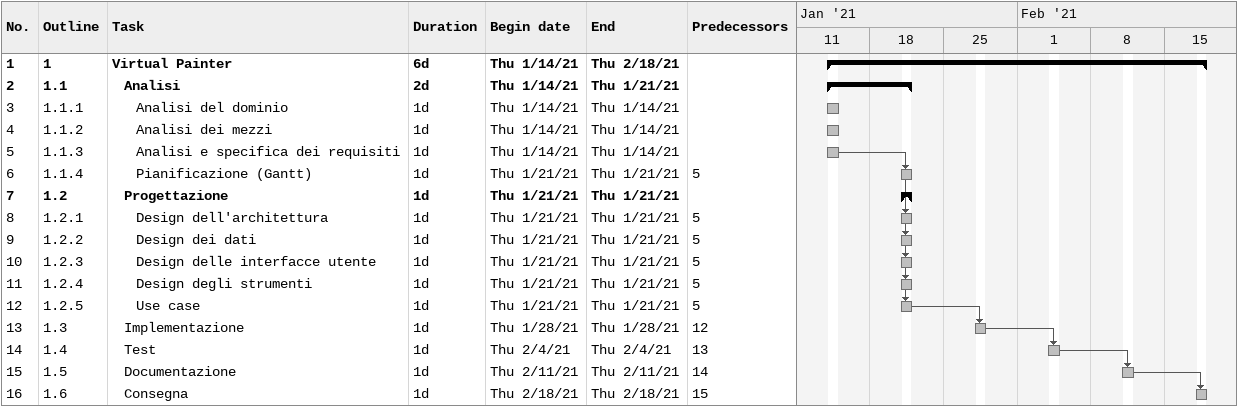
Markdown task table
| ID | WBS | Task | Duration | Start | Finish | Predecessors |
|---|---|---|---|---|---|---|
| 1 | 1 | **Virtual Painter** | 6d | 2021-01-14 | 2021-02-18 |  |
| 2 | 1.1 | **Analisi** | 2d | 2021-01-14 | 2021-01-21 |  |
| 3 | 1.1.1 | Analisi del dominio | 1d | 2021-01-14 | 2021-01-14 |  |
| 4 | 1.1.2 | Analisi dei mezzi | 1d | 2021-01-14 | 2021-01-14 |  |
| 5 | 1.1.3 | Analisi e specifica dei requisiti | 1d | 2021-01-14 | 2021-01-14 |  |
| 6 | 1.1.4 | Pianificazione (Gantt) | 1d | 2021-01-21 | 2021-01-21 | 5 |
| 7 | 1.2 | **Progettazione** | 1d | 2021-01-21 | 2021-01-21 |  |
| 8 | 1.2.1 | Design dell'architettura | 1d | 2021-01-21 | 2021-01-21 | 5 |
| 9 | 1.2.2 | Design dei dati | 1d | 2021-01-21 | 2021-01-21 | 5 |
| 10 | 1.2.3 | Design delle interfacce utente | 1d | 2021-01-21 | 2021-01-21 | 5 |
| 11 | 1.2.4 | Design degli strumenti | 1d | 2021-01-21 | 2021-01-21 | 5 |
| 12 | 1.2.5 | Use case | 1d | 2021-01-21 | 2021-01-21 | 5 |
| 13 | 1.3 | Implementazione | 1d | 2021-01-28 | 2021-01-28 | 12 |
| 14 | 1.4 | Test | 1d | 2021-02-04 | 2021-02-04 | 13 |
| 15 | 1.5 | Documentazione | 1d | 2021-02-11 | 2021-02-11 | 14 |
| 16 | 1.6 | Consegna | 1d | 2021-02-18 | 2021-02-18 | 15 |
